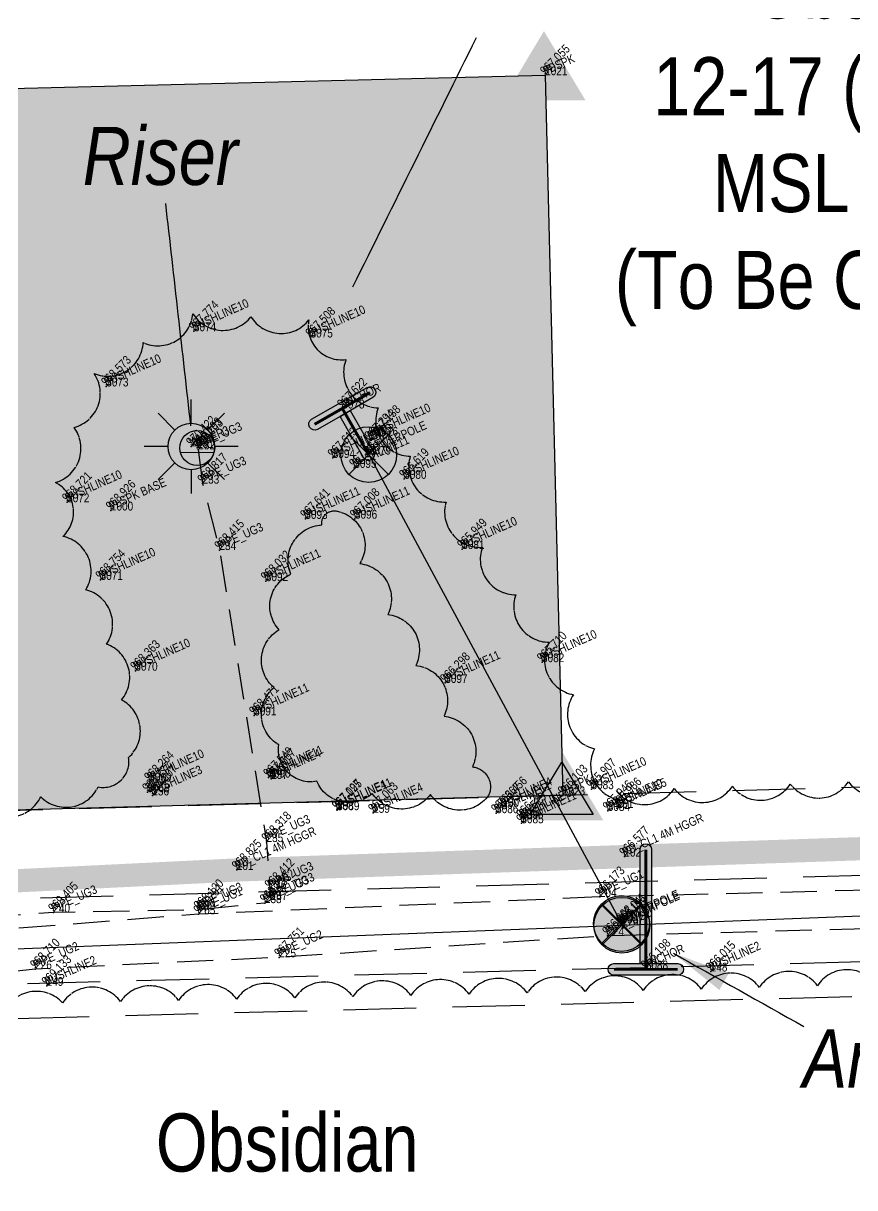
# Model space of a CAD drawing. Extents: x 623641 to 629563, y 5840932 to 5844881.
# Drawn here: x 625861.5 to 626004.6, y 5841325.5 to 5841525.9 of the extents above; entities that cross this region are included whole.
import ezdxf

# ---------------------------------------------------------------- set-up
doc = ezdxf.new("R2010")
doc.units = 0
doc.header["$LTSCALE"] = 5
doc.header["$PDSIZE"] = 0.5
for name, pattern in [('0', [1, 1, 0]), ('foc-ACCESSROAD', [3.75, 2.5, -1.25]), ('foc-FLOWLINE', [3.75, 2.5, -1.25]), ('POWERLINE5', [7.799999999999997, 2.399999999999999, -0.6, 0.6, -0.6, 0.6, -0.6, 2.399999999999999]), ('UG_PIPE', [1.875, 1.25, -0.625])]:
    doc.linetypes.add(name, pattern=pattern)
doc.layers.get('Defpoints').update_dxf_attribs({"color": 9})
for name, color, linetype in [('AS-PIPE-UG', 44, 'UG_PIPE'), ('AS-POWER', 104, 'foc-POWER'), ('AS-POWER-EXISTING', 72, 'POWERLINE5'), ('AS-POWER-T', 104, 'Continuous'), ('AS-ROADS', 254, 'Continuous'), ('AS-SYMBOL', 7, 'Continuous'), ('C-AR', 13, 'foc-ACCESSROAD'), ('C-WS-S', 13, 'Continuous'), ('F-EZE', 190, 'foc-FLOWLINE'), ('L-MON', 1, 'Continuous'), ('P-PROPOSED', 10, 'Continuous'), ('P-PROPOSED-H', 21, 'Continuous'), ('T-BUSH', 110, '0')]:
    doc.layers.add(name, color=color, linetype=linetype)
for name, color, linetype, lineweight in [('C-RW-T', 13, 'Continuous', 9), ('C-WS-T', 13, 'Continuous', 9), ('T-TEXT', 48, 'Continuous', 18)]:
    doc.layers.add(name, color=color, linetype=linetype, lineweight=lineweight)
for name, color, linetype, plot in [('Z-DESCRIPTION', 4, 'Continuous', False), ('Z-ELEVATION', 2, 'Continuous', False), ('Z-MSPOINT', 7, 'Continuous', False), ('Z-POINTNUMBER', 6, 'Continuous', False)]:
    doc.layers.add(name, color=color, linetype=linetype, plot=plot)
doc.styles.add('80CG', font='ARIALN.TTF', dxfattribs={"height": 10})
doc.styles.add('80L', font='ARIALN.TTF', dxfattribs={"height": 10})
doc.styles.add('DESCRIPTION', font='ARIALN.TTF', dxfattribs={"height": 2.5})
doc.styles.add('ELEVATION', font='ARIALN.TTF', dxfattribs={"height": 2.5})
doc.styles.add('foc-LtypeFont', font='ARIALN.TTF', dxfattribs={"height": 7.349999999999999})
doc.styles.add('POINTNUMBER', font='ARIALN.TTF', dxfattribs={"height": 2.5})
doc.linetypes.add('foc-POWER', pattern='A,6,-1,["P",foc-LtypeFont,S=0.2,R=0,X=-0.625,Y=-0.75],-1.239999999999999,4', length=12.24)
doc.dimstyles.new('Compass 5 000', dxfattribs={"dimscale": 5, "dimtxt": 9, "dimasz": 2, "dimexe": 0.2, "dimexo": 0.0625, "dimgap": 0.5, "dimtad": 0, "dimtih": 1, "dimtoh": 1, "dimzin": 0, "dimdsep": 46, "dimtxsty": '80CG', "dimcen": 0.1, "dimse1": 1, "dimse2": 1, "dimclrd": 256, "dimclrt": 256, "dimaunit": 1, "dimadec": 4, "dimazin": 0, "dimtfac": 0.06, "dimtofl": 0, "dimtmove": 0, "dimatfit": 1, "dimfxl": 0.2, "dimtolj": 1, "dimtzin": 0, "dimlwd": -1, "dimarcsym": 0})

# ---------------------------------------------------------------- blocks, each defined once
blk = doc.blocks.new('*D603')
at = {"layer": 'C-RW-T', "transparency": 16777216}
for p, q in [((625848.1870406144, 5841313.837648511), (625857.8064716705, 5841316.570146663)), ((625857.8064716705, 5841316.570146663), (625867.8064716707, 5841316.570146662)), ((625819.2666203165, 5841305.622506207), (625809.64718926, 5841302.890008055))]:
    blk.add_line(p, q, dxfattribs=at)
for points in [[(625847.7316242557, 5841315.44088702), (625848.642456973, 5841312.234410001), (625838.5676095579, 5841311.105150359)], [(625818.8112039578, 5841307.225744716), (625819.7220366751, 5841304.019267697), (625828.8860513731, 5841308.355004359)]]:
    blk.add_solid(points, dxfattribs=at)
at = {"layer": 'Defpoints', "color": 0, "transparency": 16777216}
for p in [(625837.8980967563, 5841313.462089641), (625838.5676095579, 5841311.105150359), (625828.2165385715, 5841310.711943641)]:
    blk.add_point(p, dxfattribs=at)
at = {"layer": 'C-RW-T', "transparency": 16777216, "insert": (625906.8924198288, 5841316.570146663), "char_height": 10, "attachment_point": 5, "style": '80CG'}
blk.add_mtext('\\A1;Obsidian\\P10.06 P/L R/W\\PPLA 780287', dxfattribs=at)
blk = doc.blocks.new('POWERPOLE')
h = blk.add_hatch(color=255)
edge = h.paths.add_edge_path()
edge.add_arc((0, 0), 0.9600000000000002, 0, 360)
at = {"linetype": 'Continuous'}
for p, q in [((0.678822509938982, -0.678822509938982), (-0.678822509938982, 0.678822509938982)), ((-0.678822509938982, -0.678822509938982), (0.678822509938982, 0.678822509938982))]:
    blk.add_line(p, q, dxfattribs=at)
blk.add_circle((0, 0), 0.9600000000000002, dxfattribs=at)
blk = doc.blocks.new('RISER')
h = blk.add_hatch(color=255)
h.dxf.hatch_style = 1
edge = h.paths.add_edge_path()
edge.add_arc((0, 0), 0.7000000000000001, 0, 360)
blk.add_hatch(color=48).paths.add_polyline_path([(0.5809894393423747, -0.1498374831999172), (-0.5809055220925075, -0.1501624933266612, 0.7745966773228882)])
at = {"color": 48}
blk.add_line((-0.5809055220925075, -0.1501624933266612), (0.5809894393423747, -0.1498374831996898), dxfattribs=at)
blk.add_circle((0, 0), 0.6000000000000001, dxfattribs=at)
blk = doc.blocks.new('GAS')
h = blk.add_hatch(color=255)
h.dxf.hatch_style = 1
edge = h.paths.add_edge_path()
edge.add_arc((0, 0), 0.9, 0, 360)
for p, q in [((0, 0.8077887887338874), (0, 1.615577579286764)), ((-0.5711929310346023, 0.5711929297831376), (-1.142385862069204, 1.142385861385264)), ((0.5711929310309642, 0.5711929297831376), (1.142385862065566, 1.142385861385264)), ((-0.8077887898725749, 0), (-1.615577579628734, 0)), ((1.615577579625096, 0), (0.8077887898689368, 0)), ((-0.5711929310346023, -0.5711929316021271), (-1.142385862069204, -1.142385863204253)), ((1.142385862065566, -1.142385863204253), (0.5711929310309642, -0.5711929316021271)), ((0, -0.8077887905528768), (0, -1.615577581105753))]:
    blk.add_line(p, q)
blk.add_circle((0, 0), 0.8000000000000003)
blk = doc.blocks.new('STRIA')
blk.add_hatch(color=255).paths.add_polyline_path([(-0.0414550714867801, 1.521379340009161), (-1.474693147280959, -0.867350786313807), (1.391783004306489, -0.867350786313807)])
blk = doc.blocks.new('STRIAA')
blk.add_blockref('STRIA', (0, 0))
blk = doc.blocks.new('STRIB')
at = {"color": 1}
blk.add_solid([(-1.121455071486707, -0.6673507863138184), (-0.0414550714867801, 1.132649213686192), (1.038544928513147, -0.6673507863138184)], dxfattribs=at)
blk = doc.blocks.new('STRIBB')
blk.add_blockref('STRIB', (0, 0))
blk = doc.blocks.new('STRICC')
for name in ['STRIAA', 'STRIBB']:
    blk.add_blockref(name, (0, 0))
blk = doc.blocks.new('fdspike')
blk.add_blockref('STRICC', (0, 0))
blk = doc.blocks.new('TRIA')
blk.add_hatch(color=255).paths.add_polyline_path([(-0.0414550714867801, 1.521379340009161), (-1.474693147280959, -0.867350786313807), (1.391783004306489, -0.867350786313807)])
blk = doc.blocks.new('TRIAA')
blk.add_blockref('TRIA', (0, 0))
blk = doc.blocks.new('TRIB')
at = {"color": 1}
blk.add_lwpolyline([(-1.121455071486707, -0.6673507863138184), (-0.0414550714867801, 1.132649213686192), (1.038544928513147, -0.6673507863138184)], close=True, dxfattribs=at)
blk = doc.blocks.new('TRIBB')
blk.add_blockref('TRIB', (0, 0))
blk = doc.blocks.new('TRICC')
for name in ['TRIAA', 'TRIBB']:
    blk.add_blockref(name, (0, 0))
blk = doc.blocks.new('plspike')
blk.add_blockref('TRICC', (0, 0))
blk = doc.blocks.new('*U675')
h = blk.add_hatch(color=255)
h.dxf.hatch_style = 1
edge = h.paths.add_edge_path()
edge.add_arc((0.9548455868478415, 0.5461409207129615), 0.2, -60.23183404717008, 119.7681659528298, ccw=False)
edge.add_line((1.05414393606838, 0.3725326321951721), (-0.07430993929725083, -0.2729066377383278))
edge.add_line((-0.07430993929725088, -0.2729066377383278), (-0.855547237627303, -0.7197492092307508))
edge.add_arc((-0.9548455868478415, -0.5461409207129615), 0.2, 119.7681659528298, 299.7681659528298, ccw=False)
edge.add_line((-1.05414393606838, -0.3725326321951721), (0.855547237627303, 0.7197492092307509))
h = blk.add_hatch(color=255)
h.dxf.hatch_style = 1
edge = h.paths.add_edge_path()
edge.add_arc((0.9091999999865881, -1.589599999970569), 0.2, -150.2318340471702, 29.768165952829804, ccw=False)
edge.add_line((0.7355917114687986, -1.688898349191107), (-0.07430993929725083, -0.2729066377383278))
edge.add_line((-0.07430993929725088, -0.2729066377383278), (0.2729066377383277, -0.07430993929725091))
edge.add_line((0.2729066377383277, -0.07430993929725091), (1.082808288504377, -1.49030165075003))
at = {"color": 255}
blk.add_lwpolyline([(0.855547237627303, 0.7197492092307508, -0.9999999999999999), (1.05414393606838, 0.3725326321951721), (-0.07430993929725088, -0.2729066377383278), (-0.855547237627303, -0.7197492092307508, -0.9999999999999999), (-1.05414393606838, -0.3725326321951721)], format="xyb", close=True, dxfattribs=at)
at = {"color": 72, "const_width": 0.09999999999999999, "flags": 128}
for points in [[(0.9548455868478414, 0.5461409207129615), (-0.9548455868478414, -0.5461409207129615)], [(0.9091999999865881, -1.589599999970569), (0, 0)]]:
    blk.add_lwpolyline(points, dxfattribs=at)
at = {"color": 255, "flags": 128}
blk.add_lwpolyline([(1.082808288504377, -1.49030165075003, -0.9999999999999999), (0.7355917114687986, -1.688898349191107), (-0.07430993929725088, -0.2729066377383278), (0.2729066377383277, -0.07430993929725091)], format="xyb", close=True, dxfattribs=at)
blk = doc.blocks.new('DYN_ANCHOR')
h = blk.add_hatch(color=255)
h.dxf.hatch_style = 1
edge = h.paths.add_edge_path()
edge.add_arc((0, 4.125), 0.2, 0, 180, ccw=False)
edge.add_line((0.2, 4.125), (0.2, 0.2000000000000002))
edge.add_line((0.2, 0.2), (-0.2, 0.2))
edge.add_line((-0.2, 0.2), (-0.2, 4.125))
h = blk.add_hatch(color=255)
h.dxf.hatch_style = 1
edge = h.paths.add_edge_path()
edge.add_arc((-1.1, 5.551115123125783e-17), 0.2, 90, 270, ccw=False)
edge.add_line((-1.1, 0.2000000000000001), (0.2, 0.2))
edge.add_line((0.2, 0.2), (1.1, 0.2))
edge.add_arc((1.1, -5.551115123125783e-17), 0.2, -90, 90, ccw=False)
edge.add_line((1.1, -0.2000000000000001), (-1.1, -0.2))
at = {"color": 255, "flags": 128}
blk.add_lwpolyline([(-0.2, 4.125, -0.9999999999999999), (0.2, 4.125), (0.2, 0.2), (-0.2, 0.2)], format="xyb", close=True, dxfattribs=at)
at = {"color": 72, "const_width": 0.1, "flags": 128}
for points in [[(0, 4.125), (0, 0)], [(-1.1, 6.106226635438361e-17), (1.1, -6.106226635438361e-17)]]:
    blk.add_lwpolyline(points, dxfattribs=at)
at = {"color": 255}
blk.add_lwpolyline([(-1.1, -0.2, -0.9999999999999999), (-1.1, 0.2000000000000001), (0.2, 0.2), (1.1, 0.2, -0.9999999999999999), (1.1, -0.2000000000000001)], format="xyb", close=True, dxfattribs=at)

msp = doc.modelspace()

# ---------------------------------------------------------------- hatches: boundary and pattern name
at = {"layer": 'P-PROPOSED-H'}
h = msp.add_hatch(color=256, dxfattribs=at)
h.dxf.hatch_style = 1
h.paths.add_polyline_path([(625832.512, 5841389.728), (625829.453, 5841513.97), (625951.29288289, 5841516.968267809), (625954.3427096482, 5841393.098841172)])

# ---------------------------------------------------------------- linework, layer by layer
at = {"layer": 'AS-PIPE-UG', "flags": 128}
for points in [[(625891.596, 5841452.595000004), (625892.328, 5841446.692), (625895.236, 5841435.265000004), (625903.335, 5841385.014), (625903.879, 5841376.945), (625904.052, 5841375.045), (625903.056, 5841374.508000005), (625891.672, 5841373.368), (625866.648, 5841372.896), (625840.159, 5841370.973), (625825.218, 5841368.904), (625813.297, 5841367.066), (625805.455, 5841366.79), (625752.719, 5841364.508), (625703.695, 5841362.992), (625653.646, 5841361.801), (625604.311, 5841361.416), (625554.408, 5841359.713), (625507.158, 5841358.739000005), (625451.739, 5841357.127), (625402.997, 5841354.794), (625353.066, 5841352.395), (625304.702, 5841350.361), (625274.602, 5841349.213), (625266.269, 5841347.021)], [(626857.1530000006, 5841417.368000004), (626853.072, 5841415.720000004), (626843.406, 5841411.144), (626826.634, 5841404.687), (626800.105, 5841400.162), (626774.723, 5841398.764), (626748.145, 5841398.158), (626713.273, 5841397.626), (626609.393, 5841395.335), (626494.269, 5841391.230000005), (626407.654, 5841386.618000004), (626329.632, 5841387.225000004), (626301.626, 5841385.786), (626207.832, 5841384.073), (626143.092, 5841381.014), (626084.3660000006, 5841379.136000005), (626021.693, 5841377.112), (625960.703, 5841375.566), (625891.648, 5841372.586), (625844.726, 5841368.925000004), (625825.431, 5841366.413), (625807.614, 5841364.423000005), (625752.854, 5841362.425), (625704.746, 5841361.894), (625654.163, 5841360.094), (625605.341, 5841359.454), (625553.438, 5841357.989), (625506.039, 5841356.718), (625452.454, 5841355.87), (625402.737, 5841353.303), (625352.943, 5841351.793000004), (625304.81, 5841350.056), (625274.625, 5841348.925), (625266.332, 5841346.594)], [(626324.491, 5841285.236), (626319.613, 5841298.48), (626316.601, 5841307.969), (626310.404, 5841366.332000005), (626309.803, 5841370.461), (626309.437, 5841373.542), (626308.351, 5841374.844), (626303.9740000006, 5841375.221), (626295.144, 5841375.276), (626247.399, 5841373.653), (626201.412, 5841372.923000005), (626143.875, 5841375.11), (626088.256, 5841372.349), (626011.619, 5841370.218000005), (625961.987, 5841368.882), (625905.534, 5841365.171), (625863.523, 5841363.147000005), (625842.397, 5841360.812000005), (625833.227, 5841358.621000005), (625813.911, 5841353.783), (625795.785, 5841352.025), (625752.759, 5841349.851), (625705.775, 5841347.541), (625652.632, 5841346.86), (625602.77, 5841345.673), (625555.7350000006, 5841344.308), (625501.606, 5841344.039), (625454.143, 5841343.643), (625401.973, 5841342.458000004), (625350.345, 5841341.256), (625306.224, 5841340.269), (625266.2200000006, 5841338.503)]]:
    msp.add_lwpolyline(points, dxfattribs=at)
at = {"layer": 'AS-POWER'}
msp.add_line((625920.916, 5841451.688000005), (625964.416, 5841370.995), dxfattribs=at)
at = {"layer": 'AS-POWER', "flags": 128}
msp.add_lwpolyline([(625840.9819999988, 5841365.922000005), (625964.4759999989, 5841370.701), (626089.313, 5841375.564000005), (626203.0569999989, 5841379.742), (626324.7709999994, 5841381.024), (626412.26, 5841384.48), (626490.94, 5841387.35), (626603.767, 5841391.641000004), (626718.4289999994, 5841395.984), (626809.4709999989, 5841389.353), (626868.9249999989, 5841391.298)], dxfattribs=at)
at = {"layer": 'AS-ROADS', "const_width": 3.998581679999992, "flags": 128}
msp.add_lwpolyline([(625818.6629999988, 5841376.290000005), (625898.2420000006, 5841380.212), (625964.926, 5841382.510999995), (626088.8899999988, 5841386.653999991), (626204.627, 5841391.272), (626325.511, 5841395.715), (626409.9209999988, 5841397.415), (626490.483, 5841399.427), (626605.369, 5841403.095), (626718.2089999989, 5841405.971), (626755.377, 5841407.802), (626807.1979999988, 5841412.684000005), (626831.3295734879, 5841416.091235305)], dxfattribs=at)
at = {"layer": 'C-AR', "flags": 128}
msp.add_lwpolyline([(626795.3505904233, 5841401.128866698), (625830.2996491159, 5841374.419241197), (625822.2908859713, 5841389.438013421), (626794.8908751009, 5841416.356573211)], close=True, dxfattribs=at)
at = {"layer": 'F-EZE', "flags": 128}
msp.add_lwpolyline([(626279.0285222768, 5841371.598238635), (626279.1882171042, 5841365.597354521), (625840.377115178, 5841354.093471901), (625838.8822541502, 5841354.054094635), (625826.0419148487, 5841353.71829142), (625818.379607128, 5841353.517869538), (625816.6428290484, 5841353.47224104), (625812.9324800808, 5841359.399885439), (625816.856398517, 5841359.497786202), (625822.0658305155, 5841359.634050166), (625825.8866701392, 5841359.719182524), (625836.6698540042, 5841360.001661694), (625837.3972598407, 5841360.019881011), (626279.0285222768, 5841371.598238635)], close=True, dxfattribs=at)
at = {"layer": 'P-PROPOSED'}
msp.add_lwpolyline([(625832.512, 5841389.728), (625829.453, 5841513.97), (625951.29288289, 5841516.968267809), (625954.3427096482, 5841393.098841172)], close=True, dxfattribs=at)
at = {"layer": 'T-BUSH', "flags": 128}
for points in [[(625836.6142626563, 5841396.535158809, 0.52056705), (625844.8330236468, 5841391.289401065, 0.52056705), (625854.6237206138, 5841391.13500879, 0.52056705), (625864.4782027389, 5841392.813781145, 0.52056705), (625874.3326848639, 5841394.492553499, 0.52056705), (625879.6076468013, 5841399.573483224, 0.52056705), (625878.3695959672, 5841409.492975379, 0.52056705), (625875.8031078366, 5841419.080383817, 0.52056705), (625872.2278479129, 5841428.415618734, 0.52056705), (625868.2948889654, 5841437.605340905, 0.52056705), (625867.0149026647, 5841446.894466561, 0.52056705), (625870.2115125686, 5841456.366044027, 0.52056705), (625873.6545455091, 5841465.643589727, 0.52056705), (625882.1119899752, 5841470.972823038, 0.52056705), (625890.6639279352, 5841475.93854706, 0.52056705), (625900.646006245, 5841475.402629911, 0.52056705), (625910.6280845554, 5841474.866712764, 0.52056705), (625917.0272482793, 5841468.062565548, 0.52056705), (625922.5546448901, 5841459.733280988, 0.52056705), (625928.0742405835, 5841451.398828085, 0.52056705), (625934.2262594528, 5841443.532904606, 0.52056705), (625940.4777591923, 5841435.737980942, 0.52056705), (625946.2405030803, 5841427.569757301, 0.52056705), (625952.0032469688, 5841419.40153366, 0.52056705), (625956.1514075545, 5841410.366129489, 0.52056705), (625959.7788214855, 5841401.051036213, 0.52056705), (625964.4609922182, 5841392.172564507, 0.52056705)], [(626791.6801319785, 5841420.206338936, 0.52056705), (626801.1243010024, 5841423.481924286, 0.52056705), (626810.3053809555, 5841427.436271952, 0.52056705), (626819.4864609085, 5841431.390619619, 0.52056705), (626828.7185650476, 5841435.211188919, 0.52056705), (626838.2010545272, 5841438.375282446, 0.52056705), (626847.6835440056, 5841441.539375975, 0.52056705), (626857.430879861, 5841443.464413692, 0.52056705), (626867.3782883781, 5841444.453432582, 0.52056705), (626877.2720223377, 5841445.776824584, 0.52056705), (626887.0292107973, 5841447.950845725, 0.52056705), (626896.7863992568, 5841450.12486687, 0.52056705), (626900.7933067455, 5841445.08156763, 0.52056705), (626900.854016678, 5841435.085297883, 0.52056705), (626900.6422058301, 5841425.093239256, 0.52056705), (626900.272664296, 5841415.103617961, 0.52056705), (626899.9031227618, 5841405.113996666, 0.52056705), (626899.5335812276, 5841395.124375369, 0.52056705), (626892.4209626531, 5841389.58316037, 0.52056705), (626883.2349966894, 5841385.698322236, 0.52056705), (626873.6554130438, 5841382.841633287, 0.52056705), (626863.8152886953, 5841382.737430054, 0.52056705), (626853.8286712208, 5841383.1807877, 0.52056705), (626843.851430988, 5841383.319258133, 0.52056705), (626833.9109359167, 5841382.263013697, 0.52056705), (626823.9704408452, 5841381.206769262, 0.52056705), (626814.0209316236, 5841380.683585594, 0.52056705), (626804.0504076337, 5841381.403131239, 0.52056705), (626794.0798836434, 5841382.122676889, 0.52056705), (626784.1093596534, 5841382.842222531, 0.52056705), (626774.1388356633, 5841383.561768177, 0.52056705), (626764.1683116738, 5841384.281313827, 0.52056705), (626754.1977876832, 5841385.000859469, 0.52056705), (626744.227263693, 5841385.720405115, 0.52056705), (626734.256739703, 5841386.439950761, 0.52056705), (626724.267853862, 5841386.24471004, 0.52056705), (626714.2764866013, 5841385.92584512, 0.52056705), (626704.2851193411, 5841385.606980204, 0.52056705), (626694.2937520798, 5841385.288115288, 0.52056705), (626684.3023848196, 5841384.969250372, 0.52056705), (626674.3093250418, 5841385.156075963, 0.52056705), (626664.3160472049, 5841385.40805344, 0.52056705), (626654.3279098091, 5841385.36981499, 0.52056705), (626644.3498239074, 5841384.764095325, 0.52056705), (626634.3717380057, 5841384.158375661, 0.52056705), (626624.3936521041, 5841383.552655997, 0.52056705), (626614.4155662023, 5841382.946936333, 0.52056705), (626604.4374803007, 5841382.341216672, 0.52056705), (626594.4468330329, 5841382.050865944, 0.52056705), (626584.4521810974, 5841381.861057457, 0.52056705), (626574.4575291619, 5841381.67124897, 0.52056705), (626564.4628772264, 5841381.481440483, 0.52056705), (626554.4682252909, 5841381.291631996, 0.52056705), (626544.4735733555, 5841381.101823509, 0.52056705), (626534.4789214199, 5841380.912015022, 0.52056705), (626524.4842694845, 5841380.722206535, 0.52056705), (626514.4896175495, 5841380.532398048, 0.52056705), (626504.4949656135, 5841380.342589561, 0.52056705), (626494.5003136779, 5841380.152781073, 0.52056705), (626484.5062289857, 5841379.935422489, 0.52056705), (626474.5122346713, 5841379.713674398, 0.52056705), (626464.5182403567, 5841379.491926307, 0.52056705), (626454.5242460422, 5841379.270178216, 0.52056705), (626445.5614734363, 5841376.636387887, 0.52056705), (626437.3611850928, 5841372.297444724, 0.52056705), (626427.364740473, 5841372.283677886, 0.52056705), (626417.3682958522, 5841372.269911054, 0.52056705), (626407.3718512319, 5841372.256144213, 0.52056705), (626397.3754066115, 5841372.242377374, 0.52056705), (626387.3789619912, 5841372.228610538, 0.52056705), (626377.3825173713, 5841372.214843701, 0.52056705), (626367.3860727506, 5841372.201076864, 0.52056705), (626357.3896281301, 5841372.187310027, 0.52056705), (626347.3931835098, 5841372.173543194, 0.52056705), (626337.3967388894, 5841372.159776352, 0.52056705), (626327.4399440306, 5841371.707137038, 0.52056705), (626317.6028957958, 5841369.929054757, 0.52056705), (626307.7658475611, 5841368.150972475, 0.52056705), (626297.8444866597, 5841367.176352328, 0.52056705), (626287.8526165708, 5841366.873653319, 0.52056705), (626277.8607464809, 5841366.570954309, 0.52056705), (626267.8688763916, 5841366.2682553, 0.52056705), (626257.8767006777, 5841365.976463905, 0.52056705), (626247.8835576522, 5841365.719195472, 0.52056705), (626237.8904146268, 5841365.46192704, 0.52056705), (626227.8972716018, 5841365.204658609, 0.52056705), (626217.9642079412, 5841365.105246944, 0.52056705), (626207.9702736504, 5841365.329683939, 0.52056705), (626197.9763393595, 5841365.554120934, 0.52056705), (626187.9824050688, 5841365.778557929, 0.52056705), (626177.988884342, 5841365.92192808, 0.52056705), (626167.9977601109, 5841365.59553695, 0.52056705), (626158.0066358797, 5841365.269145813, 0.52056705), (626148.0155116486, 5841364.94275468, 0.52056705), (626138.0243874175, 5841364.616363551, 0.52056705), (626128.0332631863, 5841364.289972414, 0.52056705), (626118.0421389553, 5841363.963581282, 0.52056705), (626108.0510147242, 5841363.637190148, 0.52056705), (626098.059890493, 5841363.310799016, 0.52056705), (626088.0683140552, 5841362.998831623, 0.52056705), (626078.0763658445, 5841362.698722439, 0.52056705), (626068.0844176335, 5841362.398613245, 0.52056705), (626058.0924694227, 5841362.098504061, 0.52056705), (626048.100521212, 5841361.798394867, 0.52056705), (626038.108573001, 5841361.498285678, 0.52056705), (626028.1166247902, 5841361.198176489, 0.52056705), (626018.1246765794, 5841360.8980673, 0.52056705), (626008.1327283685, 5841360.597958111, 0.52056705), (625998.1407801576, 5841360.297848922, 0.52056705), (625988.1488319469, 5841359.997739732, 0.52056705), (625978.1565104708, 5841359.712094401, 0.52056705), (625968.1623830715, 5841359.496427789, 0.52056705), (625958.168255671, 5841359.28076117, 0.52056705), (625948.1741282713, 5841359.065094555, 0.52056705), (625938.1800008713, 5841358.849427943, 0.52056705), (625928.1858734715, 5841358.633761323, 0.52056705), (625918.1917460718, 5841358.418094708, 0.52056705), (625908.1976186718, 5841358.202428091, 0.52056705), (625898.203491272, 5841357.986761476, 0.52056705), (625888.2093638722, 5841357.771094864, 0.52056705), (625878.2152364723, 5841357.555428245, 0.52056705), (625868.2211090724, 5841357.33976163, 0.52056705), (625858.325899268, 5841356.057070133, 0.52056705), (625853.5128368051, 5841349.825416376, 0.52056705), (625852.8402904221, 5841340.424990384, 0.52056705)], [(625963.5043616189, 5841393.863782412, 0.52056705), (625973.4936363278, 5841394.242577018, 0.52056705), (625983.4829110372, 5841394.621371623, 0.52056705), (625993.4721857467, 5841395.000166228, 0.52056705), (626003.461460456, 5841395.378960839, 0.52056705), (626013.4507351655, 5841395.75775544, 0.52056705), (626023.4400098749, 5841396.136550045, 0.52056705), (626033.4292845848, 5841396.515344654, 0.52056705), (626043.4185592938, 5841396.894139255, 0.52056705), (626053.4078340032, 5841397.27293386, 0.52056705), (626063.3971087127, 5841397.651728465, 0.52056705), (626073.3863834221, 5841398.030523072, 0.52056705), (626083.3756581316, 5841398.409317677, 0.52056705), (626093.3657291805, 5841398.765867514, 0.52056705), (626103.3565190363, 5841399.102338374, 0.52056705), (626113.3473088911, 5841399.438809233, 0.52056705), (626123.3380987465, 5841399.775280097, 0.52056705), (626133.3288886019, 5841400.111750954, 0.52056705), (626143.3196784572, 5841400.448221813, 0.52056705), (626153.310468313, 5841400.784692673, 0.52056705), (626163.3012581678, 5841401.121163534, 0.52056705), (626173.2920480232, 5841401.457634394, 0.52056705), (626183.2828378786, 5841401.794105253, 0.52056705), (626193.2736277339, 5841402.130576118, 0.52056705), (626203.2644175898, 5841402.467046974, 0.52056705), (626213.2543494153, 5841402.828096232, 0.52056705), (626223.2442810735, 5841403.189150297, 0.52056705), (626233.2342127317, 5841403.550204362, 0.52056705), (626243.2241443899, 5841403.911258426, 0.52056705), (626253.2140760486, 5841404.272312496, 0.52056705), (626263.2040077063, 5841404.633366557, 0.52056705), (626273.1939393645, 5841404.994420622, 0.52056705), (626283.1838710228, 5841405.355474686, 0.52056705), (626293.1738026808, 5841405.716528751, 0.52056705), (626303.1637343391, 5841406.07758282, 0.52056705), (626313.1536659973, 5841406.438636881, 0.52056705), (626323.143597656, 5841406.799690947, 0.52056705), (626333.1382573403, 5841406.973824544, 0.52056705), (626343.1336675577, 5841407.118286163, 0.52056705), (626353.1290777752, 5841407.262747772, 0.52056705), (626363.1244879927, 5841407.407209391, 0.52056705), (626373.1198982106, 5841407.551671001, 0.52056705), (626383.1153084276, 5841407.696132615, 0.52056705), (626393.110718645, 5841407.84059423, 0.52056705), (626403.1061288625, 5841407.985055844, 0.52056705), (626413.10153908, 5841408.129517458, 0.52056705), (626423.0925327503, 5841408.452214113, 0.52056705), (626433.0828307545, 5841408.80298521, 0.52056705), (626443.0731287586, 5841409.15375631, 0.52056705), (626453.0634267626, 5841409.504527403, 0.52056705), (626463.0537247668, 5841409.855298501, 0.52056705), (626473.0440227708, 5841410.206069598, 0.52056705), (626483.0343207751, 5841410.556840695, 0.52056705), (626493.0249032842, 5841410.898790506, 0.52056705), (626503.0170418033, 5841411.192495099, 0.52056705), (626513.0091803224, 5841411.486199697, 0.52056705), (626523.001318842, 5841411.779904286, 0.52056705), (626532.9934573607, 5841412.07360888, 0.52056705), (626542.9855958797, 5841412.367313473, 0.52056705), (626552.9777343988, 5841412.661018068, 0.52056705), (626562.9698729179, 5841412.954722665, 0.52056705), (626572.962011437, 5841413.248427254, 0.52056705), (626582.9541499561, 5841413.542131848, 0.52056705), (626592.9462884753, 5841413.835836442, 0.52056705), (626602.9384269944, 5841414.129541036, 0.52056705), (626612.931306886, 5841414.396153646, 0.52056705), (626622.9245539388, 5841414.649349035, 0.52056705), (626632.9178009921, 5841414.902544428, 0.52056705), (626642.9110480455, 5841415.155739812, 0.52056705), (626652.9042950987, 5841415.408935201, 0.52056705), (626662.897542152, 5841415.662130594, 0.52056705), (626672.8907892053, 5841415.915325978, 0.52056705), (626682.8840362587, 5841416.168521367, 0.52056705), (626692.877283312, 5841416.42171676, 0.52056705), (626702.8705303653, 5841416.674912144, 0.52056705), (626712.8637774186, 5841416.928107534, 0.52056705), (626722.8548872679, 5841417.246588462, 0.52056705), (626732.8432980693, 5841417.647517681, 0.52056705), (626742.8317088705, 5841418.048446899, 0.52056705), (626752.8201196718, 5841418.449376121, 0.52056705), (626762.8085304732, 5841418.850305336, 0.52056705), (626772.7921686488, 5841419.346453958, 0.52056705), (626782.7706086896, 5841419.946311374, 0.52056705), (626790.526042774, 5841420.412532012, 0.52056705)]]:
    msp.add_lwpolyline(points, format="xyb", dxfattribs=at)
msp.add_lwpolyline([(625941.5280826906, 5841393.011384836, -0.52056705), (625931.5333986492, 5841393.199495146, -0.52056705), (625921.538714608, 5841393.387605452, -0.52056705), (625911.9914134174, 5841395.479545105, -0.52056705), (625905.4394475864, 5841401.753576962, -0.52056705), (625904.6352249902, 5841411.597171241, -0.52056705), (625905.4994292923, 5841421.556199579, -0.52056705), (625907.5299528308, 5841431.12073161, -0.52056705), (625912.8351980691, 5841439.588346495, -0.52056705), (625915.5336894124, 5841441.944164428, -0.52056705), (625919.3817996781, 5841432.929121684, -0.52056705), (625924.1989215115, 5841424.16987333, -0.52056705), (625929.0160433451, 5841415.410624966, -0.52056705), (625933.8684808201, 5841406.670988631, -0.52056705), (625938.7577492126, 5841397.951805804, -0.52056705)], format="xyb", close=True, dxfattribs=at)
at = {"layer": 'Z-MSPOINT'}
for p in [(625951.282, 5841516.968, 967.0549999999994), (625890.837, 5841472.926, 967.7739999999994), (625910.916, 5841471.848000005, 967.5079999999995), (625875.759, 5841463.425, 968.5729999999994), (625916.37, 5841459.636000005, 967.6219999999988), (625921.081, 5841454.204000005, 967.2939999999994), (625922.133, 5841454.945000005, 967.1379999999989), (625890.379, 5841453.092000005, 970.4219999999995), (625891.408, 5841452.832000005, 969.1929999999994), (625891.596, 5841452.595000004, 969.2029999999994), (625920.916, 5841451.688000005, 967.1099999999994), (625914.731, 5841451.109, 967.6129999999995), (625918.4330000005, 5841449.414, 967.1829999999994), (625927.037, 5841447.531, 966.6189999999995), (625892.328, 5841446.692, 968.8169999999994), (625869.028, 5841443.481000004, 968.7209999999994), (625876.559, 5841442.074, 968.9259999999995), (625910.014, 5841440.627000005, 967.6409999999994), (625918.55, 5841440.665000005, 967.0079999999995), (625895.236, 5841435.265000004, 968.4149999999994), (625937.015, 5841435.444, 965.9489999999994), (625874.7830000006, 5841430.129, 968.7539999999995), (625903.215, 5841429.920000005, 968.0319999999995), (625950.747, 5841415.980000005, 965.7099999999995), (625880.766, 5841414.507, 968.3629999999995), (625934.097, 5841412.395, 966.2979999999989), (625901.209, 5841406.803000005, 968.4709999999994), (625883.146, 5841395.438, 968.2639999999994), (625903.652, 5841396.115, 967.5489999999988), (625904.121, 5841395.884, 967.6069999999994), (625882.834, 5841393.605, 968.2769999999995), (625959.258, 5841394.124000004, 965.9069999999995), (625883.693, 5841393.045, 968.2069999999994), (625954.334, 5841393.084000004, 966.1029999999988), (625915.426, 5841390.577000004, 967.0969999999994), (625915.489, 5841390.502, 967.1249999999994), (625921.687, 5841390.051, 967.0629999999989), (625942.852, 5841389.987, 966.3669999999988), (625943.915, 5841391.016, 966.4559999999994), (625962.059, 5841390.377, 965.9459999999995), (625963.618, 5841390.867, 965.9859999999994), (625947.163, 5841389.094000004, 966.2469999999994), (625947.198, 5841388.252, 966.5129999999989), (625903.335, 5841385.014, 968.3179999999988), (625964.915, 5841382.505, 966.5769999999989), (625898.231, 5841380.206, 968.8249999999995), (625903.879, 5841376.945, 968.4119999999995), (625960.703, 5841375.566, 966.1729999999994), (625891.672, 5841373.368, 968.1199999999994), (625903.056, 5841374.508000005, 968.2299999999994), (625904.052, 5841375.045, 968.3319999999994), (625866.648, 5841372.896, 969.4049999999994), (625891.648, 5841372.586, 968.2809999999994), (625964.416, 5841370.995, 966.0409999999995), (625964.4650000005, 5841370.695, 966.1559999999994), (625961.987, 5841368.882, 966.3019999999989), (625905.534, 5841365.171, 967.7509999999994), (625863.523, 5841363.147000005, 968.7099999999995), (625968.609, 5841363.107000005, 966.1979999999994), (625979.78, 5841362.741, 966.0149999999994), (625865.5040000005, 5841360.275, 969.1329999999995)]:
    msp.add_point(p, dxfattribs=at)

# ---------------------------------------------------------------- block references
at = {"layer": 'AS-POWER-EXISTING', "xscale": 4.999999999999996, "yscale": 4.999999999999996, "zscale": 4.999999999999996}
for p in [(625920.916, 5841451.688000005), (625964.416, 5841370.995), (625964.4650000005, 5841370.695)]:
    msp.add_blockref('POWERPOLE', p, dxfattribs=at)
at = {"layer": 'AS-POWER-EXISTING', "color": 3, "xscale": 4.99999999999997, "yscale": 4.99999999999997, "zscale": 4.99999999999997}
msp.add_blockref('POWERPOLE', (625964.4759999989, 5841370.701), dxfattribs=at)
at = {"layer": 'AS-SYMBOL', "xscale": 4.999999999999996, "yscale": 4.999999999999996, "zscale": 4.999999999999996}
for name, p in [('*U675', (625916.37, 5841459.636000005)), ('RISER', (625891.408, 5841452.832000005)), ('DYN_ANCHOR', (625968.609, 5841363.107000005))]:
    msp.add_blockref(name, p, dxfattribs=at)
at = {"layer": 'C-WS-S', "xscale": 4.999999999999996, "yscale": 4.999999999999996, "zscale": 4.999999999999996}
msp.add_blockref('GAS', (625890.379, 5841453.092000005), dxfattribs=at)
at = {"layer": 'L-MON', "xscale": 4.999999999999996, "yscale": 4.999999999999996, "zscale": 4.999999999999996}
for name, p in [('fdspike', (625951.282, 5841516.968)), ('plspike', (625954.334, 5841393.084000004))]:
    msp.add_blockref(name, p, dxfattribs=at)

# ---------------------------------------------------------------- texts
at = {"layer": 'AS-POWER-T', "insert": (625995.5629576901, 5841352.766677142), "char_height": 9.996454099999992, "attachment_point": 1, "style": '80L'}
msp.add_mtext_dynamic_manual_height_columns('\\pi0.04998;{\\fArial Narrow|b0|i1|c0|p34;Anchor}', width=37.37869207490174, gutter_width=49.98227049999997, heights=[0], dxfattribs=at)
at = {"layer": 'C-WS-T', "insert": (625962.8810571756, 5841536.745650388), "char_height": 9.996454199999956, "attachment_point": 1, "style": '80L'}
msp.add_mtext_dynamic_manual_height_columns('\\pi23.93646;Obsidian\\P\\pi7.02568;12-17 (Surface)\\P\\pi17.24375;MSL 10629\\P\\pi0.39433;(To Be Cancelled)', width=91.69094190516468, gutter_width=49.99999999999996, heights=[0], dxfattribs=at)
at = {"layer": 'T-TEXT', "insert": (625871.7019485178, 5841508.094512357), "char_height": 9.996454199999981, "attachment_point": 1, "style": '80L'}
msp.add_mtext_dynamic_manual_height_columns('{\\fArial Narrow|b0|i1|c0|p34;Riser}', width=30.52892972540574, gutter_width=49.99999999999996, heights=[0], dxfattribs=at)
at = {"layer": 'Z-DESCRIPTION', "style": 'DESCRIPTION'}
for s, p in [('FDSPK', (625951.282, 5841516.968)), ('BUSHLINE10', (625890.837, 5841472.926)), ('BUSHLINE10', (625910.916, 5841471.848000005)), ('BUSHLINE10', (625875.759, 5841463.425)), ('ANCHOR', (625916.37, 5841459.636000005)), ('BUSHLINE10', (625922.133, 5841454.945000005)), ('POWERPOLE', (625920.916, 5841451.688000005)), ('WH', (625890.379, 5841453.092000005)), ('RISER3', (625891.408, 5841452.832000005)), ('PIPE_UG3', (625891.596, 5841452.595000004)), ('BUSHLINE11', (625914.731, 5841451.109)), ('PED', (625921.081, 5841454.204000005)), ('BUSHLINE11', (625918.4330000005, 5841449.414)), ('PIPE_UG3', (625892.328, 5841446.692)), ('BUSHLINE10', (625927.037, 5841447.531)), ('BUSHLINE10', (625869.028, 5841443.481000004)), ('PLSPK BASE', (625876.559, 5841442.074)), ('BUSHLINE11', (625910.014, 5841440.627000005)), ('BUSHLINE11', (625918.55, 5841440.665000005)), ('PIPE_UG3', (625895.236, 5841435.265000004)), ('BUSHLINE10', (625937.015, 5841435.444)), ('BUSHLINE10', (625874.7830000006, 5841430.129)), ('BUSHLINE11', (625903.215, 5841429.920000005)), ('BUSHLINE10', (625950.747, 5841415.980000005)), ('BUSHLINE10', (625880.766, 5841414.507)), ('BUSHLINE11', (625934.097, 5841412.395)), ('BUSHLINE11', (625901.209, 5841406.803000005)), ('BUSHLINE11', (625903.652, 5841396.115)), ('BUSHLINE10', (625883.146, 5841395.438)), ('BUSHLINE4', (625904.121, 5841395.884)), ('BUSHLINE10', (625959.258, 5841394.124000004)), ('BUSHLINE3', (625883.693, 5841393.045)), ('3014', (625882.834, 5841393.605)), ('BUSHLINE4', (625915.426, 5841390.577000004)), ('BUSHLINE11', (625915.489, 5841390.502)), ('BUSHLINE4', (625921.687, 5841390.051)), ('BUSHLINE11', (625942.852, 5841389.987)), ('BUSHLINE4', (625943.915, 5841391.016)), ('PLSPK', (625954.334, 5841393.084000004)), ('BUSHLINE10', (625962.059, 5841390.377)), ('BUSHLINE5', (625963.618, 5841390.867)), ('BUSHLINE11', (625947.163, 5841389.094000004)), ('BUSHLINE11', (625947.198, 5841388.252)), ('PIPE_UG3', (625903.335, 5841385.014)), ('RD_CL1 4M HGGR', (625964.915, 5841382.505)), ('RD_CL1 4M HGGR', (625898.231, 5841380.206)), ('PIPE_UG3', (625903.879, 5841376.945)), ('PIPE_UG3', (625903.056, 5841374.508000005)), ('PIPE_UG3', (625904.052, 5841375.045)), ('PIPE_UG1', (625960.703, 5841375.566)), ('PIPE_UG3', (625866.648, 5841372.896)), ('PIPE_UG1', (625891.648, 5841372.586)), ('PIPE_UG3', (625891.672, 5841373.368)), ('POWERPOLE', (625964.416, 5841370.995)), ('POWERPOLE', (625964.4650000005, 5841370.695)), ('PIPE_UG2', (625961.987, 5841368.882)), ('PIPE_UG2', (625905.534, 5841365.171)), ('PIPE_UG2', (625863.523, 5841363.147000005)), ('ANCHOR', (625968.609, 5841363.107000005)), ('BUSHLINE2', (625979.78, 5841362.741)), ('BUSHLINE2', (625865.5040000005, 5841360.275))]:
    msp.add_text(s, height=1.499999999999999, rotation=23.99999882666868, dxfattribs=at).set_placement(p)
at = {"layer": 'Z-ELEVATION', "style": 'ELEVATION'}
for s, p in [('967.055', (625951.282, 5841516.968)), ('967.774', (625890.837, 5841472.926)), ('967.508', (625910.916, 5841471.848000005)), ('968.573', (625875.759, 5841463.425)), ('967.622', (625916.37, 5841459.636000005)), ('967.294', (625921.081, 5841454.204000005)), ('967.138', (625922.133, 5841454.945000005)), ('970.422', (625890.379, 5841453.092000005)), ('969.193', (625891.408, 5841452.832000005)), ('969.203', (625891.596, 5841452.595000004)), ('967.613', (625914.731, 5841451.109)), ('967.110', (625920.916, 5841451.688000005)), ('967.183', (625918.4330000005, 5841449.414)), ('968.817', (625892.328, 5841446.692)), ('966.619', (625927.037, 5841447.531)), ('968.721', (625869.028, 5841443.481000004)), ('968.926', (625876.559, 5841442.074)), ('967.641', (625910.014, 5841440.627000005)), ('967.008', (625918.55, 5841440.665000005)), ('968.415', (625895.236, 5841435.265000004)), ('965.949', (625937.015, 5841435.444)), ('968.754', (625874.7830000006, 5841430.129)), ('968.032', (625903.215, 5841429.920000005)), ('965.710', (625950.747, 5841415.980000005)), ('968.363', (625880.766, 5841414.507)), ('966.298', (625934.097, 5841412.395)), ('968.471', (625901.209, 5841406.803000005)), ('967.549', (625903.652, 5841396.115)), ('967.607', (625904.121, 5841395.884)), ('968.264', (625883.146, 5841395.438)), ('965.907', (625959.258, 5841394.124000004)), ('968.277', (625882.834, 5841393.605)), ('968.207', (625883.693, 5841393.045)), ('966.103', (625954.334, 5841393.084000004)), ('967.097', (625915.426, 5841390.577000004)), ('967.125', (625915.489, 5841390.502)), ('967.063', (625921.687, 5841390.051)), ('966.367', (625942.852, 5841389.987)), ('966.456', (625943.915, 5841391.016)), ('965.946', (625962.059, 5841390.377)), ('965.986', (625963.618, 5841390.867)), ('966.247', (625947.163, 5841389.094000004)), ('966.513', (625947.198, 5841388.252)), ('968.318', (625903.335, 5841385.014)), ('966.577', (625964.915, 5841382.505)), ('968.825', (625898.231, 5841380.206)), ('968.412', (625903.879, 5841376.945)), ('968.230', (625903.056, 5841374.508000005)), ('968.332', (625904.052, 5841375.045)), ('966.173', (625960.703, 5841375.566)), ('969.405', (625866.648, 5841372.896)), ('968.281', (625891.648, 5841372.586)), ('968.120', (625891.672, 5841373.368)), ('966.041', (625964.416, 5841370.995)), ('966.156', (625964.4650000005, 5841370.695)), ('966.302', (625961.987, 5841368.882)), ('967.751', (625905.534, 5841365.171)), ('968.710', (625863.523, 5841363.147000005)), ('966.198', (625968.609, 5841363.107000005)), ('966.015', (625979.78, 5841362.741)), ('969.133', (625865.5040000005, 5841360.275))]:
    msp.add_text(s, height=1.499999999999999, rotation=44.99999063800963, dxfattribs=at).set_placement(p)
at = {"layer": 'Z-POINTNUMBER', "style": 'POINTNUMBER'}
for s, p in [('1021', (625951.282, 5841516.968)), ('3074', (625890.837, 5841472.926)), ('3075', (625910.916, 5841471.848000005)), ('3073', (625875.759, 5841463.425)), ('3078', (625916.37, 5841459.636000005)), ('3077', (625921.081, 5841454.204000005)), ('3076', (625922.133, 5841454.945000005)), ('292', (625890.379, 5841453.092000005)), ('231', (625891.408, 5841452.832000005)), ('232', (625891.596, 5841452.595000004)), ('3094', (625914.731, 5841451.109)), ('3079', (625920.916, 5841451.688000005)), ('3095', (625918.4330000005, 5841449.414)), ('233', (625892.328, 5841446.692)), ('3080', (625927.037, 5841447.531)), ('3072', (625869.028, 5841443.481000004)), ('1000', (625876.559, 5841442.074)), ('3093', (625910.014, 5841440.627000005)), ('3096', (625918.55, 5841440.665000005)), ('234', (625895.236, 5841435.265000004)), ('3081', (625937.015, 5841435.444)), ('3071', (625874.7830000006, 5841430.129)), ('3092', (625903.215, 5841429.920000005)), ('3082', (625950.747, 5841415.980000005)), ('3070', (625880.766, 5841414.507)), ('3097', (625934.097, 5841412.395)), ('3091', (625901.209, 5841406.803000005)), ('3090', (625903.652, 5841396.115)), ('157', (625904.121, 5841395.884)), ('3069', (625883.146, 5841395.438)), ('3083', (625959.258, 5841394.124000004)), ('3068', (625882.834, 5841393.605)), ('156', (625883.693, 5841393.045)), ('1023', (625954.334, 5841393.084000004)), ('3089', (625915.489, 5841390.502)), ('158', (625915.426, 5841390.577000004)), ('159', (625921.687, 5841390.051)), ('3086', (625942.852, 5841389.987)), ('160', (625943.915, 5841391.016)), ('3084', (625962.059, 5841390.377)), ('161', (625963.618, 5841390.867)), ('3098', (625947.163, 5841389.094000004)), ('3085', (625947.198, 5841388.252)), ('235', (625903.335, 5841385.014)), ('102', (625964.915, 5841382.505)), ('101', (625898.231, 5841380.206)), ('236', (625903.879, 5841376.945)), ('238', (625903.056, 5841374.508000005)), ('237', (625904.052, 5841375.045)), ('204', (625960.703, 5841375.566)), ('240', (625866.648, 5841372.896)), ('205', (625891.648, 5841372.586)), ('239', (625891.672, 5841373.368)), ('3087', (625964.416, 5841370.995)), ('176', (625964.4650000005, 5841370.695)), ('224', (625961.987, 5841368.882)), ('225', (625905.534, 5841365.171)), ('226', (625863.523, 5841363.147000005)), ('3088', (625968.609, 5841363.107000005)), ('148', (625979.78, 5841362.741)), ('149', (625865.5040000005, 5841360.275))]:
    msp.add_text(s, height=1.499999999999999, dxfattribs=at).set_placement(p)

# ---------------------------------------------------------------- dimensions: what is measured, and where the dimension line sits
at = {"layer": 'C-RW-T'}
dim = msp.add_aligned_dim(p1=(625828.2165385713, 5841310.711943641), p2=(625837.8980967562, 5841313.462089642), distance=-2.450185743226944, text='Obsidian\\P10.06 P/L R/W\\PPLA 780287', dimstyle='Compass 5 000', dxfattribs=at)
dim.commit()
dim.dimension.update_dxf_attribs({"geometry": '*D603', "text_midpoint": (625906.8924198288, 5841316.570146663)})

# ---------------------------------------------------------------- leaders
at = {"layer": 'AS-POWER-T', "path_type": 1}
for points in [[(625918.1970782627, 5841480.578059064), (625939.4540539163, 5841523.448602671)], [(625973.3448921384, 5841365.874615065), (625995.8198370716, 5841353.261385699)]]:
    msp.add_leader(points, dimstyle='Compass 5 000', override={"dimgap": 0.5, "dimtad": 0}, dxfattribs=at)
at = {"layer": 'T-TEXT', "path_type": 1}
msp.add_leader([(625890.3120809887, 5841456.646380399), (625885.9909925726, 5841494.90487089)], dimstyle='Compass 5 000', override={"dimgap": 0.5, "dimtad": 0}, dxfattribs=at)

doc.saveas('drawing.dxf')
